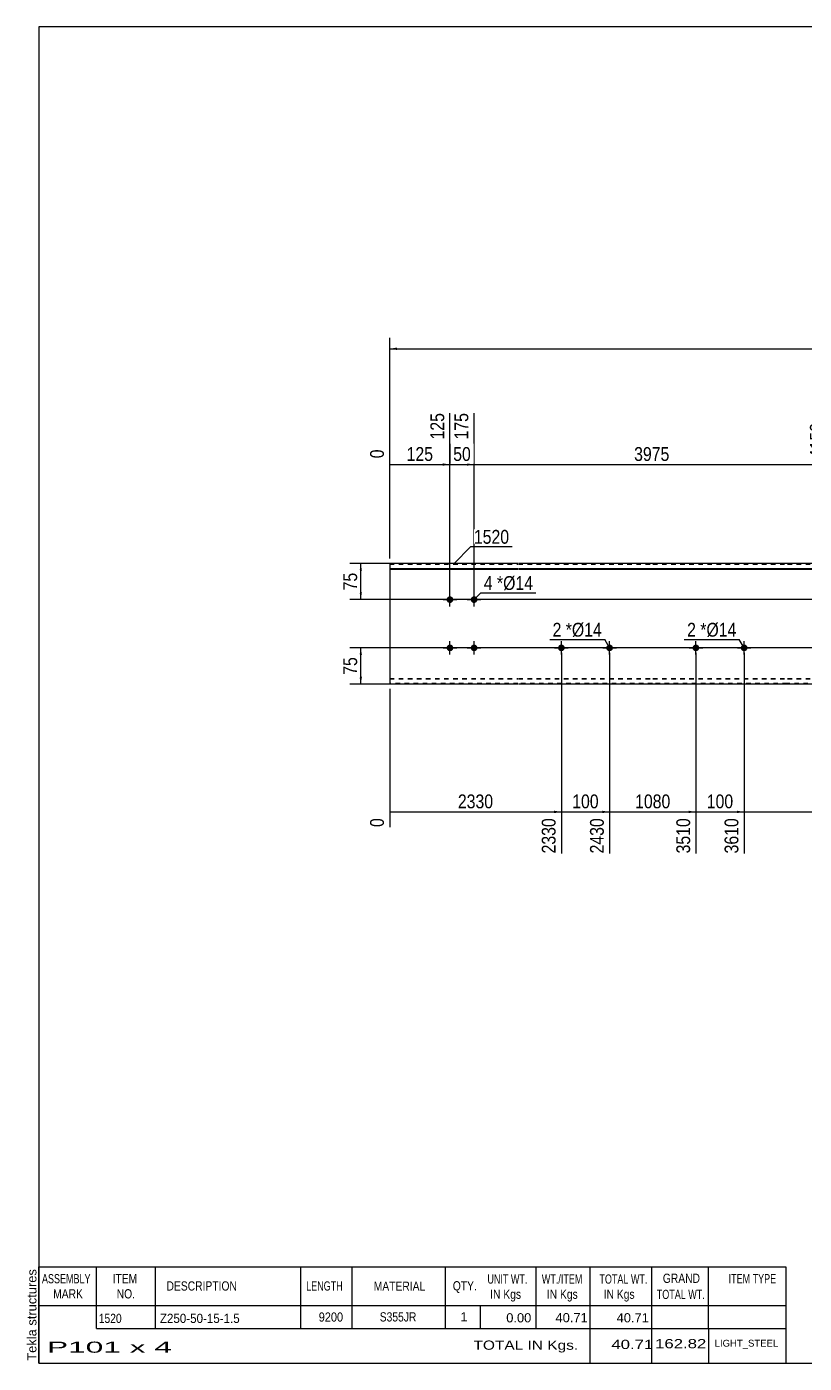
# Model space of a CAD drawing. Header units: millimetres. Extents: x -75 to 327, y -153 to 124.
# Drawn here: x -75.3 to 86, y -153.3 to 123.8 of the extents above; entities that cross this region are included whole.
import ezdxf

# ---------------------------------------------------------------- set-up
doc = ezdxf.new("R2010")
doc.units = ezdxf.units.MM
doc.linetypes.add('DXK_LINE_DOT1', pattern=[1.8814, 0.9407, -0.9407])
doc.styles.add('Arial', font='ARIAL.TTF', dxfattribs={"height": 0.2})
doc.styles.add('Arial Narrow', font='ARIALN.TTF', dxfattribs={"height": 0.2})

# ---------------------------------------------------------------- blocks, each defined once
blk = doc.blocks.new('Unknown-629091309-1737')
at = {"color": 5, "linetype": 'Continuous'}
for p, q in [((327.25, 123.75), (-72.75, 123.75)), ((-72.75, 123.75), (-72.75, -153.25)), ((327.25, -153.25), (327.25, 123.75)), ((-72.75, -153.25), (327.25, -153.25))]:
    blk.add_line(p, q, dxfattribs=at)
at = {"color": 174, "linetype": 'Continuous', "style": 'Arial'}
blk.add_text('Tekla structures', height=1.9102, rotation=90, dxfattribs=at).set_placement((-73.25, -152.75))
blk = doc.blocks.new('Part-629091309-1218 - 1203')
at = {"color": 2, "linetype": 'Continuous'}
for p, q in [((26.6, 12.5), (0, 12.5)), ((0, 12.5), (0, -12.5)), ((0, 11.44), (26.6, 11.44)), ((0, 11.33), (26.6, 11.33)), ((54.5, 12.5), (26.7, 12.5)), ((26.7, 11.44), (54.5, 11.44)), ((26.7, 11.33), (54.5, 11.33)), ((82.4, 12.5), (54.6, 12.5)), ((54.6, 11.44), (82.4, 11.44)), ((54.6, 11.33), (82.4, 11.33)), ((99.9, 12.5), (82.5, 12.5)), ((82.5, 11.44), (99.9, 11.44)), ((82.5, 11.33), (99.9, 11.33)), ((127.8, 12.5), (100, 12.5)), ((100, 11.44), (127.8, 11.44)), ((100, 11.33), (127.8, 11.33)), ((155.7, 12.5), (127.9, 12.5)), ((127.9, 11.44), (155.7, 11.44)), ((127.9, 11.33), (155.7, 11.33)), ((173.99, 12.5), (155.8, 12.5)), ((155.8, 11.44), (173.99, 11.44)), ((155.8, 11.33), (173.99, 11.33)), ((192.28, 12.5), (174.09, 12.5)), ((174.09, 11.44), (192.28, 11.44)), ((174.09, 11.33), (192.28, 11.33)), ((226.98, 12.5), (192.38, 12.5)), ((192.38, 11.44), (226.98, 11.44)), ((192.38, 11.33), (226.98, 11.33)), ((245.28, 12.5), (227.08, 12.5)), ((227.08, 11.44), (245.28, 11.44)), ((227.08, 11.33), (245.28, 11.33)), ((256.97, 12.5), (245.38, 12.5)), ((245.38, 11.44), (256.97, 11.44)), ((245.38, 11.33), (256.97, 11.33)), ((256.97, -12.5), (256.97, 12.5)), ((26.6, -12.5), (0, -12.5)), ((54.5, -12.5), (26.7, -12.5)), ((82.4, -12.5), (54.6, -12.5)), ((99.9, -12.5), (82.5, -12.5)), ((127.8, -12.5), (100, -12.5)), ((155.7, -12.5), (127.9, -12.5)), ((173.99, -12.5), (155.8, -12.5)), ((192.28, -12.5), (174.09, -12.5)), ((226.98, -12.5), (192.38, -12.5)), ((245.28, -12.5), (227.08, -12.5)), ((256.97, -12.5), (245.38, -12.5))]:
    blk.add_line(p, q, dxfattribs=at)
at = {"color": 7, "linetype": 'DXK_LINE_DOT1'}
for p, q in [((0, 12.35), (26.6, 12.35)), ((26.7, 12.35), (54.5, 12.35)), ((54.6, 12.35), (82.4, 12.35)), ((82.5, 12.35), (99.9, 12.35)), ((100, 12.35), (127.8, 12.35)), ((127.9, 12.35), (155.7, 12.35)), ((155.8, 12.35), (173.99, 12.35)), ((174.09, 12.35), (192.28, 12.35)), ((192.38, 12.35), (226.98, 12.35)), ((227.08, 12.35), (245.28, 12.35)), ((245.38, 12.35), (256.97, 12.35)), ((0, -11.33), (26.6, -11.33)), ((0, -11.44), (26.6, -11.44)), ((26.6, -12.35), (0, -12.35)), ((26.7, -11.33), (54.5, -11.33)), ((26.7, -11.44), (54.5, -11.44)), ((54.5, -12.35), (26.7, -12.35)), ((54.6, -11.33), (82.4, -11.33)), ((54.6, -11.44), (82.4, -11.44)), ((82.4, -12.35), (54.6, -12.35)), ((82.5, -11.33), (99.9, -11.33)), ((82.5, -11.44), (99.9, -11.44)), ((99.9, -12.35), (82.5, -12.35)), ((100, -11.33), (127.8, -11.33)), ((100, -11.44), (127.8, -11.44)), ((127.8, -12.35), (100, -12.35)), ((127.9, -11.33), (155.7, -11.33)), ((127.9, -11.44), (155.7, -11.44)), ((155.7, -12.35), (127.9, -12.35)), ((155.8, -11.33), (173.99, -11.33)), ((155.8, -11.44), (173.99, -11.44)), ((173.99, -12.35), (155.8, -12.35)), ((174.09, -11.33), (192.28, -11.33)), ((174.09, -11.44), (192.28, -11.44)), ((192.28, -12.35), (174.09, -12.35)), ((192.38, -11.33), (226.98, -11.33)), ((192.38, -11.44), (226.98, -11.44)), ((226.98, -12.35), (192.38, -12.35)), ((227.08, -11.33), (245.28, -11.33)), ((227.08, -11.44), (245.28, -11.44)), ((245.28, -12.35), (227.08, -12.35)), ((245.38, -11.33), (256.97, -11.33)), ((245.38, -11.44), (256.97, -11.44)), ((256.97, -12.35), (245.38, -12.35))]:
    blk.add_line(p, q, dxfattribs=at)
blk = doc.blocks.new('Bolt-629091309-1219 - 1203')
at = {"linetype": 'Continuous'}
for points in [[(35.6, -4.3, -1), (35.6, -5.7, -1)], [(45.6, -4.3, -1), (45.6, -5.7, -1)]]:
    blk.add_hatch(color=3, dxfattribs=at).paths.add_polyline_path(points)
at = {"color": 3, "linetype": 'Continuous'}
for p, q in [((34.2, -5), (37, -5)), ((35.6, -6.4), (35.6, -3.6)), ((44.2, -5), (47, -5)), ((45.6, -6.4), (45.6, -3.6))]:
    blk.add_line(p, q, dxfattribs=at)
blk = doc.blocks.new('Bolt-629091309-1220 - 1203')
at = {"linetype": 'Continuous'}
for points in [[(63.5, -4.3, -1), (63.5, -5.7, -1)], [(73.5, -4.3, -1), (73.5, -5.7, -1)]]:
    blk.add_hatch(color=3, dxfattribs=at).paths.add_polyline_path(points)
at = {"color": 3, "linetype": 'Continuous'}
for p, q in [((62.1, -5), (64.9, -5)), ((63.5, -6.4), (63.5, -3.6)), ((72.1, -5), (74.9, -5)), ((73.5, -6.4), (73.5, -3.6))]:
    blk.add_line(p, q, dxfattribs=at)
blk = doc.blocks.new('Bolt-629091309-1228 - 1203')
at = {"linetype": 'Continuous'}
for points in [[(11.8, 5, -1), (13.2, 5, -1)], [(16.8, 5, -1), (18.2, 5, -1)], [(11.8, -5, -1), (13.2, -5, -1)], [(16.8, -5, -1), (18.2, -5, -1)]]:
    blk.add_hatch(color=3, dxfattribs=at).paths.add_polyline_path(points)
at = {"color": 3, "linetype": 'Continuous'}
for p, q in [((12.5, 3.6), (12.5, 6.4)), ((17.5, 3.6), (17.5, 6.4)), ((11.1, 5), (13.9, 5)), ((16.1, 5), (18.9, 5)), ((11.1, -5), (13.9, -5)), ((12.5, -6.4), (12.5, -3.6)), ((16.1, -5), (18.9, -5)), ((17.5, -6.4), (17.5, -3.6))]:
    blk.add_line(p, q, dxfattribs=at)
blk = doc.blocks.new('StraightDimension-629091309-1322 - 1203')
at = {"linetype": 'Continuous'}
blk.add_hatch(color=7, dxfattribs=at).paths.add_polyline_path([(44.1, -38.75), (45.6, -39), (44.1, -39.25)])
at = {"color": 7, "linetype": 'Continuous'}
for p, q in [((35.6, -6), (35.6, -47.61)), ((45.6, -6), (45.6, -47.61)), ((35.6, -39), (45.6, -39))]:
    blk.add_line(p, q, dxfattribs=at)
at = {"color": 0}
blk.add_wipeout([(43.94, -38.85), (43.94, -34.65), (37.25, -34.65), (37.25, -38.85)], dxfattribs=at)
at = {"color": 3, "style": 'Arial Narrow'}
blk.add_text('100', height=2.863, dxfattribs=at).set_placement((37.85, -38.25))
at = {"color": 0, "linetype": 'Continuous'}
blk.add_wipeout([(45, -39.7), (40.8, -39.7), (40.8, -48.21), (45, -48.21)], dxfattribs=at)
at = {"color": 3, "linetype": 'Continuous', "style": 'Arial Narrow'}
blk.add_text('2430', height=2.863, rotation=90.0002, dxfattribs=at).set_placement((44.4, -47.61))
blk = doc.blocks.new('StraightDimension-629091309-1273 - 1203')
at = {"linetype": 'Continuous'}
blk.add_hatch(color=7, dxfattribs=at).paths.add_polyline_path([(89.7, 33.25), (91.2, 33), (89.7, 32.75)])
at = {"color": 7, "linetype": 'Continuous'}
for p, q in [((17.5, 6), (17.5, 43.68)), ((91.2, 6), (91.2, 41.61)), ((17.5, 33), (91.2, 33))]:
    blk.add_line(p, q, dxfattribs=at)
at = {"color": 0, "linetype": 'Continuous'}
blk.add_wipeout([(90.6, 42.21), (86.4, 42.21), (86.4, 33.7), (90.6, 33.7)], dxfattribs=at)
at = {"color": 0}
blk.add_wipeout([(58.6, 33.15), (58.6, 37.35), (50.09, 37.35), (50.09, 33.15)], dxfattribs=at)
at = {"color": 3, "linetype": 'Continuous', "style": 'Arial Narrow'}
blk.add_text('4150', height=2.863, rotation=90.0002, dxfattribs=at).set_placement((90, 34.3))
at = {"color": 3, "style": 'Arial Narrow'}
blk.add_text('3975', height=2.863, dxfattribs=at).set_placement((50.69, 33.75))
blk = doc.blocks.new('StraightDimension-629091309-1320 - 1203')
at = {"linetype": 'Continuous'}
blk.add_hatch(color=7, dxfattribs=at).paths.add_polyline_path([(72, -38.75), (73.5, -39), (72, -39.25)])
at = {"color": 7, "linetype": 'Continuous'}
for p, q in [((63.5, -6), (63.5, -47.61)), ((73.5, -6), (73.5, -47.61)), ((63.5, -39), (73.5, -39))]:
    blk.add_line(p, q, dxfattribs=at)
at = {"color": 0}
blk.add_wipeout([(71.84, -38.85), (71.84, -34.65), (65.15, -34.65), (65.15, -38.85)], dxfattribs=at)
at = {"color": 3, "style": 'Arial Narrow'}
blk.add_text('100', height=2.863, dxfattribs=at).set_placement((65.75, -38.25))
at = {"color": 0, "linetype": 'Continuous'}
blk.add_wipeout([(72.9, -39.7), (68.7, -39.7), (68.7, -48.21), (72.9, -48.21)], dxfattribs=at)
at = {"color": 3, "linetype": 'Continuous', "style": 'Arial Narrow'}
blk.add_text('3610', height=2.863, rotation=90.0002, dxfattribs=at).set_placement((72.3, -47.61))
blk = doc.blocks.new('StraightDimension-629091309-1351 - 1203')
at = {"linetype": 'Continuous'}
for points in [[(-6.25, 11), (-6, 12.5), (-5.75, 11)], [(-5.75, 6.5), (-6, 5), (-6.25, 6.5)]]:
    blk.add_hatch(color=7, dxfattribs=at).paths.add_polyline_path(points)
at = {"color": 7, "linetype": 'Continuous'}
for p, q in [((11.5, 12.5), (-8.25, 12.5)), ((-6, 5), (-6, 12.5)), ((163.89, 5), (-8.25, 5))]:
    blk.add_line(p, q, dxfattribs=at)
at = {"color": 0}
blk.add_wipeout([(-6.15, 11.18), (-10.35, 11.18), (-10.35, 6.32), (-6.15, 6.32)], dxfattribs=at)
at = {"color": 3, "style": 'Arial Narrow'}
blk.add_text('75', height=2.863, rotation=90.0002, dxfattribs=at).set_placement((-6.75, 6.92))
blk = doc.blocks.new('StraightDimension-629091309-1274 - 1203')
at = {"linetype": 'Continuous'}
blk.add_hatch(color=7, dxfattribs=at).paths.add_polyline_path([(16, 33.25), (17.5, 33), (16, 32.75)])
at = {"color": 7, "linetype": 'Continuous'}
for p, q in [((12.5, 6), (12.5, 43.68)), ((17.5, 6), (17.5, 43.68)), ((12.5, 33), (17.5, 33))]:
    blk.add_line(p, q, dxfattribs=at)
at = {"color": 0}
blk.add_wipeout([(17.43, 33.15), (17.43, 37.35), (12.57, 37.35), (12.57, 33.15)], dxfattribs=at)
at = {"color": 0, "linetype": 'Continuous'}
blk.add_wipeout([(16.9, 44.28), (12.7, 44.28), (12.7, 37.6), (16.9, 37.6)], dxfattribs=at)
at = {"color": 3, "linetype": 'Continuous', "style": 'Arial Narrow'}
blk.add_text('175', height=2.863, rotation=90.0002, dxfattribs=at).set_placement((16.3, 38.2))
at = {"color": 3, "style": 'Arial Narrow'}
blk.add_text('50', height=2.863, dxfattribs=at).set_placement((13.17, 33.75))
blk = doc.blocks.new('StraightDimension-629091309-1275 - 1203')
at = {"linetype": 'Continuous'}
blk.add_hatch(color=7, dxfattribs=at).paths.add_polyline_path([(11, 33.25), (12.5, 33), (11, 32.75)])
at = {"color": 7, "linetype": 'Continuous'}
for p, q in [((12.5, 6), (12.5, 43.68)), ((0, 13.5), (0, 36.13)), ((0, 33), (12.5, 33))]:
    blk.add_line(p, q, dxfattribs=at)
at = {"color": 0, "linetype": 'Continuous'}
blk.add_wipeout([(-0.6, 36.73), (-4.8, 36.73), (-4.8, 33.7), (-0.6, 33.7)], dxfattribs=at)
at = {"color": 0}
blk.add_wipeout([(9.59, 33.15), (9.59, 37.35), (2.91, 37.35), (2.91, 33.15)], dxfattribs=at)
at = {"color": 3, "linetype": 'Continuous', "style": 'Arial Narrow'}
blk.add_text('0', height=2.86, rotation=90.0002, dxfattribs=at).set_placement((-1.2, 34.3))
at = {"color": 0, "linetype": 'Continuous'}
blk.add_wipeout([(11.9, 44.28), (7.7, 44.28), (7.7, 37.6), (11.9, 37.6)], dxfattribs=at)
at = {"color": 3, "linetype": 'Continuous', "style": 'Arial Narrow'}
blk.add_text('125', height=2.863, rotation=90.0002, dxfattribs=at).set_placement((11.3, 38.2))
at = {"color": 3, "style": 'Arial Narrow'}
blk.add_text('125', height=2.863, dxfattribs=at).set_placement((3.51, 33.75))
blk = doc.blocks.new('StraightDimension-629091309-1319 - 1203')
at = {"linetype": 'Continuous'}
blk.add_hatch(color=7, dxfattribs=at).paths.add_polyline_path([(107.4, -38.75), (108.9, -39), (107.4, -39.25)])
at = {"color": 7, "linetype": 'Continuous'}
for p, q in [((73.5, -6), (73.5, -47.61)), ((108.9, -6), (108.9, -47.61)), ((73.5, -39), (108.9, -39))]:
    blk.add_line(p, q, dxfattribs=at)
at = {"color": 0}
blk.add_wipeout([(95.45, -38.85), (95.45, -34.65), (86.94, -34.65), (86.94, -38.85)], dxfattribs=at)
at = {"color": 0, "linetype": 'Continuous'}
blk.add_wipeout([(108.3, -39.7), (104.1, -39.7), (104.1, -48.21), (108.3, -48.21)], dxfattribs=at)
at = {"color": 3, "style": 'Arial Narrow'}
blk.add_text('1080', height=2.863, dxfattribs=at).set_placement((87.54, -38.25))
at = {"color": 3, "linetype": 'Continuous', "style": 'Arial Narrow'}
blk.add_text('4690', height=2.863, rotation=90.0002, dxfattribs=at).set_placement((107.7, -47.61))
blk = doc.blocks.new('StraightDimension-629091309-1321 - 1203')
at = {"linetype": 'Continuous'}
blk.add_hatch(color=7, dxfattribs=at).paths.add_polyline_path([(62, -38.75), (63.5, -39), (62, -39.25)])
at = {"color": 7, "linetype": 'Continuous'}
for p, q in [((45.6, -6), (45.6, -47.61)), ((63.5, -6), (63.5, -47.61)), ((45.6, -39), (63.5, -39))]:
    blk.add_line(p, q, dxfattribs=at)
at = {"color": 0}
blk.add_wipeout([(58.8, -38.85), (58.8, -34.65), (50.29, -34.65), (50.29, -38.85)], dxfattribs=at)
at = {"color": 3, "style": 'Arial Narrow'}
blk.add_text('1080', height=2.863, dxfattribs=at).set_placement((50.89, -38.25))
at = {"color": 0, "linetype": 'Continuous'}
blk.add_wipeout([(62.9, -39.7), (58.7, -39.7), (58.7, -48.21), (62.9, -48.21)], dxfattribs=at)
at = {"color": 3, "linetype": 'Continuous', "style": 'Arial Narrow'}
blk.add_text('3510', height=2.863, rotation=90.0002, dxfattribs=at).set_placement((62.3, -47.61))
blk = doc.blocks.new('StraightDimension-629091309-1323 - 1203')
at = {"linetype": 'Continuous'}
blk.add_hatch(color=7, dxfattribs=at).paths.add_polyline_path([(34.1, -38.75), (35.6, -39), (34.1, -39.25)])
at = {"color": 7, "linetype": 'Continuous'}
for p, q in [((35.6, -6), (35.6, -47.61)), ((0, -13.5), (0, -42.13)), ((0, -39), (35.6, -39))]:
    blk.add_line(p, q, dxfattribs=at)
at = {"color": 0}
blk.add_wipeout([(22.05, -38.85), (22.05, -34.65), (13.54, -34.65), (13.54, -38.85)], dxfattribs=at)
at = {"color": 0, "linetype": 'Continuous'}
for points in [[(-0.6, -39.7), (-4.8, -39.7), (-4.8, -42.73), (-0.6, -42.73)], [(35, -39.7), (30.8, -39.7), (30.8, -48.21), (35, -48.21)]]:
    blk.add_wipeout(points, dxfattribs=at)
at = {"color": 3, "style": 'Arial Narrow'}
blk.add_text('2330', height=2.863, dxfattribs=at).set_placement((14.14, -38.25))
at = {"color": 3, "linetype": 'Continuous', "style": 'Arial Narrow'}
for s, height, p in [('0', 2.86, (-1.2, -42.13)), ('2330', 2.863, (34.4, -47.61))]:
    blk.add_text(s, height=height, rotation=90.0002, dxfattribs=at).set_placement(p)
blk = doc.blocks.new('StraightDimension-629091309-1359 - 1203')
at = {"linetype": 'Continuous'}
for points in [[(-6.25, -6.5), (-6, -5), (-5.75, -6.5)], [(-5.75, -11), (-6, -12.5), (-6.25, -11)]]:
    blk.add_hatch(color=7, dxfattribs=at).paths.add_polyline_path(points)
at = {"color": 7, "linetype": 'Continuous'}
for p, q in [((163.89, -5), (-8.25, -5)), ((-6, -12.5), (-6, -5)), ((11.5, -12.5), (-8.25, -12.5))]:
    blk.add_line(p, q, dxfattribs=at)
at = {"color": 0}
blk.add_wipeout([(-6.15, -6.32), (-10.35, -6.32), (-10.35, -11.18), (-6.15, -11.18)], dxfattribs=at)
at = {"color": 3, "style": 'Arial Narrow'}
blk.add_text('75', height=2.863, rotation=90.0002, dxfattribs=at).set_placement((-6.75, -10.58))
blk = doc.blocks.new('StraightDimension-629091309-1370 - 1203')
at = {"linetype": 'Continuous'}
for points in [[(1.5, 56.75), (0, 57), (1.5, 57.25)], [(255.47, 57.25), (256.97, 57), (255.47, 56.75)]]:
    blk.add_hatch(color=7, dxfattribs=at).paths.add_polyline_path(points)
at = {"color": 7, "linetype": 'Continuous'}
for p, q in [((0, 13.5), (0, 59.25)), ((256.97, 13.5), (256.97, 59.25)), ((0, 57), (256.97, 57))]:
    blk.add_line(p, q, dxfattribs=at)
at = {"color": 0}
blk.add_wipeout([(132.74, 57.15), (132.74, 61.35), (124.23, 61.35), (124.23, 57.15)], dxfattribs=at)
at = {"color": 3, "style": 'Arial Narrow'}
blk.add_text('9200', height=2.863, dxfattribs=at).set_placement((124.83, 57.75))
blk = doc.blocks.new('CBS_BOM-629091309-1796')
at = {"color": 7, "linetype": 'Continuous'}
for p, q in [((-72.78, -141.28), (-72.78, -133.28)), ((-72.78, -133.28), (82.14, -133.28)), ((-60.78, -141.28), (-60.78, -133.28)), ((-48.59, -141.28), (-48.59, -133.28)), ((-18.43, -141.28), (-18.43, -133.28)), ((-7.75, -141.28), (-7.75, -133.28)), ((11.57, -141.28), (11.57, -133.28)), ((30.37, -141.28), (30.37, -133.28)), ((41.58, -141.28), (41.58, -133.28)), ((54.37, -141.28), (54.37, -133.28)), ((66.12, -141.28), (66.12, -133.28)), ((82.14, -133.29), (82.14, -141.27)), ((-72.78, -141.28), (82.14, -141.28)), ((-72.78, -146.08), (-72.78, -141.28)), ((-60.78, -146.08), (-60.78, -141.28)), ((-48.59, -146.08), (-48.59, -141.28)), ((-18.43, -146.08), (-18.43, -141.28)), ((-7.75, -146.08), (-7.75, -141.28)), ((11.57, -146.08), (11.57, -141.28)), ((18.83, -146.08), (18.83, -141.28)), ((30.37, -146.08), (30.37, -141.28)), ((41.58, -146.08), (41.58, -141.28)), ((54.37, -146.08), (54.37, -141.28)), ((66.14, -146.08), (66.14, -141.28)), ((82.14, -141.28), (82.14, -146.08)), ((-72.78, -153.28), (-72.78, -146.1)), ((-60.78, -146.08), (82.14, -146.08)), ((41.58, -153.28), (41.58, -146.1)), ((54.37, -153.28), (54.37, -146.1)), ((66.18, -153.28), (66.18, -146.1)), ((82.14, -146.08), (82.14, -153.28)), ((-72.78, -153.28), (82.14, -153.28))]:
    blk.add_line(p, q, dxfattribs=at)
at = {"color": 3, "linetype": 'Continuous', "style": 'Arial'}
for s, height, width, p in [('ASSEMBLY', 1.91, 0.7, (-72.1, -136.71)), ('ITEM', 1.91, 0.8, (-57.45, -136.71)), ('UNIT WT.', 1.91, 0.7, (20.26, -136.78)), ('WT./ITEM', 1.91, 0.7, (31.55, -136.78)), ('TOTAL WT.', 1.91, 0.7, (43.49, -136.78)), ('GRAND', 1.91, 0.8, (56.64, -136.62)), ('ITEM TYPE', 1.91, 0.7, (70.28, -136.7)), ('MARK', 1.91, 0.8, (-69.78, -139.84)), ('NO.', 1.91, 0.8, (-56.6, -139.84)), ('DESCRIPTION', 1.9102, 0.8, (-46.27, -138.21)), ('LENGTH', 1.91, 0.7, (-17.32, -138.21)), ('MATERIAL', 1.91, 0.8, (-3.3, -138.26)), ('QTY.', 1.91, 0.8, (13.09, -138.18)), ('IN Kgs', 1.91, 0.8, (20.84, -139.92)), ('IN Kgs', 1.91, 0.8, (32.59, -139.92)), ('IN Kgs', 1.91, 0.8, (44.38, -139.92)), ('TOTAL WT.', 1.91, 0.7, (55.38, -139.96))]:
    blk.add_text(s, height=height, dxfattribs=dict(at, width=width)).set_placement(p)
at = {"color": 7, "linetype": 'Continuous', "style": 'Arial'}
for s, height, width, p in [('1520', 1.91, 0.8, (-60.32, -144.93)), ('Z250-50-15-1.5', 1.9102, 0.9, (-47.65, -144.93)), ('9200', 1.91, 0.85, (-14.71, -144.65)), ('S355JR', 1.91, 0.8, (-2.06, -144.62))]:
    blk.add_text(s, height=height, dxfattribs=dict(at, width=width)).set_placement(p)
for s, p in [('1', (14.66, -144.62)), ('0.00', (24.17, -144.81)), ('40.71', (34.39, -144.78)), ('40.71', (47.06, -144.81))]:
    blk.add_text(s, height=1.91, dxfattribs=at).set_placement(p)
at = {"color": 6, "linetype": 'Continuous', "style": 'Arial'}
for s, height, width, p in [('P101 x 4', 2.292, 2.05, (-71.06, -151.09)), ('TOTAL IN Kgs.', 1.9102, 1.2, (17.38, -150.48)), ('40.71', 1.91, 1.3, (45.97, -150.33)), ('162.82', 1.91, 1.3, (55.04, -150.17))]:
    blk.add_text(s, height=height, dxfattribs=dict(at, width=width)).set_placement(p)
blk.add_text('LIGHT_STEEL', height=1.4135, dxfattribs=at).set_placement((67.39, -149.83))
blk = doc.blocks.new('Mark-629091309-1392 - 1203')
at = {"color": 0}
blk.add_wipeout([(63.51, -2.67), (63.51, 0.33), (61.68, 0.33), (61.68, -2.67)], dxfattribs=at)
blk.add_wipeout([(63.51, -2.67), (63.51, 0.33), (61.68, 0.33), (61.68, -2.67)], dxfattribs=at)
blk.add_wipeout([(65.68, -2.67), (65.68, 0.33), (64.41, 0.33), (64.41, -2.67)], dxfattribs=at)
blk.add_wipeout([(65.68, -2.67), (65.68, 0.33), (64.41, 0.33), (64.41, -2.67)], dxfattribs=at)
at = {"color": 3, "style": 'Arial Narrow'}
blk.add_text('2', height=2.86, dxfattribs=at).set_placement((61.68, -2.67))
at = {"color": 0}
blk.add_wipeout([(71.9, -2.67), (71.9, 0.33), (65.68, 0.33), (65.68, -2.67)], dxfattribs=at)
blk.add_wipeout([(71.9, -2.67), (71.9, 0.33), (65.68, 0.33), (65.68, -2.67)], dxfattribs=at)
at = {"color": 7, "linetype": 'Continuous'}
for p in [(61.08, -3.27), (73.5, -5)]:
    blk.add_line(p, (72.5, -3.27), dxfattribs=at)
at = {"color": 3, "style": 'Arial Narrow'}
for s, height, p in [('*', 2.86, (64.41, -2.67)), ('Ø14', 2.863, (65.68, -2.67))]:
    blk.add_text(s, height=height, dxfattribs=at).set_placement(p)
blk = doc.blocks.new('Mark-629091309-1373 - 1203')
at = {"color": 0}
blk.add_wipeout([(24.77, 16.59), (24.77, 19.59), (17.46, 19.59), (17.46, 16.59)], dxfattribs=at)
blk.add_wipeout([(24.77, 16.59), (24.77, 19.59), (17.46, 19.59), (17.46, 16.59)], dxfattribs=at)
at = {"color": 7, "linetype": 'Continuous'}
for p, q in [((13.32, 12.45), (16.86, 15.99)), ((16.86, 15.99), (25.37, 15.99))]:
    blk.add_line(p, q, dxfattribs=at)
at = {"color": 3, "style": 'Arial Narrow'}
blk.add_text('1520', height=2.863, dxfattribs=at).set_placement((17.46, 16.59))
blk = doc.blocks.new('Mark-629091309-1391 - 1203')
at = {"color": 0}
blk.add_wipeout([(35.61, -2.67), (35.61, 0.33), (33.78, 0.33), (33.78, -2.67)], dxfattribs=at)
blk.add_wipeout([(35.61, -2.67), (35.61, 0.33), (33.78, 0.33), (33.78, -2.67)], dxfattribs=at)
blk.add_wipeout([(37.78, -2.67), (37.78, 0.33), (36.51, 0.33), (36.51, -2.67)], dxfattribs=at)
blk.add_wipeout([(37.78, -2.67), (37.78, 0.33), (36.51, 0.33), (36.51, -2.67)], dxfattribs=at)
at = {"color": 3, "style": 'Arial Narrow'}
blk.add_text('2', height=2.86, dxfattribs=at).set_placement((33.78, -2.67))
at = {"color": 0}
blk.add_wipeout([(44, -2.67), (44, 0.33), (37.78, 0.33), (37.78, -2.67)], dxfattribs=at)
blk.add_wipeout([(44, -2.67), (44, 0.33), (37.78, 0.33), (37.78, -2.67)], dxfattribs=at)
at = {"color": 7, "linetype": 'Continuous'}
for p in [(33.18, -3.27), (45.6, -5)]:
    blk.add_line(p, (44.6, -3.27), dxfattribs=at)
at = {"color": 3, "style": 'Arial Narrow'}
for s, height, p in [('*', 2.86, (36.51, -2.67)), ('Ø14', 2.863, (37.78, -2.67))]:
    blk.add_text(s, height=height, dxfattribs=at).set_placement(p)
blk = doc.blocks.new('Mark-629091309-1396 - 1203')
at = {"color": 0}
blk.add_wipeout([(21.34, 7.01), (21.34, 10.01), (19.51, 10.01), (19.51, 7.01)], dxfattribs=at)
blk.add_wipeout([(21.34, 7.01), (21.34, 10.01), (19.51, 10.01), (19.51, 7.01)], dxfattribs=at)
at = {"color": 7, "linetype": 'Continuous'}
blk.add_line((17.5, 5), (18.91, 6.41), dxfattribs=at)
at = {"color": 0}
blk.add_wipeout([(23.52, 7.01), (23.52, 10.01), (22.24, 10.01), (22.24, 7.01)], dxfattribs=at)
blk.add_wipeout([(23.52, 7.01), (23.52, 10.01), (22.24, 10.01), (22.24, 7.01)], dxfattribs=at)
at = {"color": 3, "style": 'Arial Narrow'}
blk.add_text('4', height=2.86, dxfattribs=at).set_placement((19.51, 7.01))
at = {"color": 0}
blk.add_wipeout([(29.73, 7.01), (29.73, 10.01), (23.52, 10.01), (23.52, 7.01)], dxfattribs=at)
blk.add_wipeout([(29.73, 7.01), (29.73, 10.01), (23.52, 10.01), (23.52, 7.01)], dxfattribs=at)
at = {"color": 7, "linetype": 'Continuous'}
blk.add_line((18.91, 6.41), (30.33, 6.41), dxfattribs=at)
at = {"color": 3, "style": 'Arial Narrow'}
for s, height, p in [('*', 2.86, (22.24, 7.01)), ('Ø14', 2.863, (23.52, 7.01))]:
    blk.add_text(s, height=height, dxfattribs=at).set_placement(p)

msp = doc.modelspace()

# ---------------------------------------------------------------- block references
for name in ['Unknown-629091309-1737', 'Part-629091309-1218 - 1203', 'Bolt-629091309-1228 - 1203', 'Bolt-629091309-1219 - 1203', 'Bolt-629091309-1220 - 1203', 'CBS_BOM-629091309-1796']:
    msp.add_blockref(name, (0, 0))

# ---------------------------------------------------------------- next in the draw order: block references
for name in ['StraightDimension-629091309-1273 - 1203', 'StraightDimension-629091309-1322 - 1203', 'StraightDimension-629091309-1320 - 1203']:
    msp.add_blockref(name, (0, 0))

# ---------------------------------------------------------------- next in the draw order: block references
for name in ['StraightDimension-629091309-1351 - 1203', 'StraightDimension-629091309-1323 - 1203', 'StraightDimension-629091309-1321 - 1203', 'StraightDimension-629091309-1319 - 1203']:
    msp.add_blockref(name, (0, 0))

# ---------------------------------------------------------------- next in the draw order: block references
for name in ['StraightDimension-629091309-1274 - 1203', 'StraightDimension-629091309-1359 - 1203']:
    msp.add_blockref(name, (0, 0))

# ---------------------------------------------------------------- next in the draw order: block references
for name in ['StraightDimension-629091309-1275 - 1203', 'Mark-629091309-1396 - 1203', 'Mark-629091309-1391 - 1203', 'Mark-629091309-1392 - 1203']:
    msp.add_blockref(name, (0, 0))

# ---------------------------------------------------------------- next in the draw order: block references
msp.add_blockref('StraightDimension-629091309-1370 - 1203', (0, 0))

# ---------------------------------------------------------------- next in the draw order: block references
msp.add_blockref('Mark-629091309-1373 - 1203', (0, 0))

doc.saveas('drawing.dxf')
